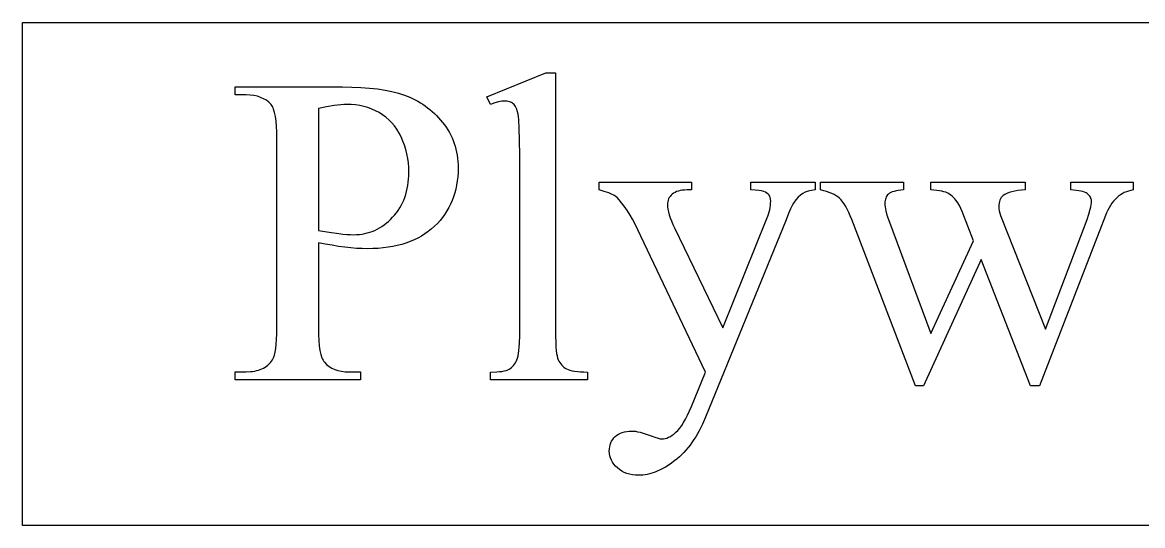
# Model space of a CAD drawing. Extents: x -4 to 204, y -54 to 64.
# Drawn here: x 74.602 to 77.94, y 50.296 to 51.796 of the extents above; entities that cross this region are included whole.
import ezdxf

# ---------------------------------------------------------------- set-up
doc = ezdxf.new("R2010")
doc.units = 0
doc.header["$MEASUREMENT"] = 0
doc.layers.add('LAYER_1', color=3, linetype='CONTINUOUS')

msp = doc.modelspace()

# ---------------------------------------------------------------- linework, layer by layer
at = {"layer": 'LAYER_1'}
for points in [[(74.60153, 50.29597), (74.60153, 51.79597), (79.78903, 51.79597), (80.53903, 50.29597)], [(76.19067, 51.64597), (76.19067, 50.86379), (76.19117, 50.83844), (76.1918, 50.82751), (76.19268, 50.81776), (76.19381, 50.80917), (76.19519, 50.80174), (76.19683, 50.79549), (76.19871, 50.7904), (76.20086, 50.78602), (76.20328, 50.78193), (76.20597, 50.7781), (76.20893, 50.77454), (76.21217, 50.77126), (76.21567, 50.76825), (76.21945, 50.7655), (76.2235, 50.76304), (76.22814, 50.76085), (76.23368, 50.75895), (76.24013, 50.75735), (76.24748, 50.75603), (76.25574, 50.75501), (76.2649, 50.75428), (76.27497, 50.75385), (76.28594, 50.7537), (76.28594, 50.73052), (75.99689, 50.73052), (75.99689, 50.7537), (76.01556, 50.75422), (76.02369, 50.75488), (76.03101, 50.75579), (76.03753, 50.75697), (76.04324, 50.75841), (76.04815, 50.76011), (76.05225, 50.76207), (76.05585, 50.76433), (76.05925, 50.76694), (76.06245, 50.76989), (76.06545, 50.77317), (76.06825, 50.77681), (76.07084, 50.78078), (76.07324, 50.78509), (76.07543, 50.78975), (76.07739, 50.79513), (76.07909, 50.80162), (76.08053, 50.80922), (76.08171, 50.81792), (76.08262, 50.82772), (76.08328, 50.83864), (76.0838, 50.86379), (76.0838, 51.39941), (76.08352, 51.44449), (76.08267, 51.47996), (76.08126, 51.50581), (76.08035, 51.51513), (76.07929, 51.52205), (76.0767, 51.53257), (76.07514, 51.53715), (76.07342, 51.54128), (76.07152, 51.54496), (76.06945, 51.54818), (76.06722, 51.55095), (76.06481, 51.55327), (76.06223, 51.55523), (76.05948, 51.55693), (76.05655, 51.55837), (76.05346, 51.55955), (76.04676, 51.56112), (76.03938, 51.56164), (76.03505, 51.56148), (76.03045, 51.561), (76.02039, 51.55907), (76.0092, 51.55585), (75.99689, 51.55134), (75.98594, 51.57387), (76.1617, 51.64597)], [(76.19067, 51.64597), (76.19067, 50.86379), (76.19117, 50.83844), (76.1918, 50.82751), (76.19268, 50.81776), (76.19381, 50.80917), (76.19519, 50.80174), (76.19683, 50.79549), (76.19871, 50.7904), (76.20086, 50.78602), (76.20328, 50.78193), (76.20597, 50.7781), (76.20893, 50.77454), (76.21217, 50.77126), (76.21567, 50.76825), (76.21945, 50.7655), (76.2235, 50.76304), (76.22814, 50.76085), (76.23368, 50.75895), (76.24013, 50.75735), (76.24748, 50.75603), (76.25574, 50.75501), (76.2649, 50.75428), (76.27497, 50.75385), (76.28594, 50.7537), (76.28594, 50.73052), (75.99689, 50.73052), (75.99689, 50.7537), (76.01556, 50.75422), (76.02369, 50.75488), (76.03101, 50.75579), (76.03753, 50.75697), (76.04324, 50.75841), (76.04815, 50.76011), (76.05225, 50.76207), (76.05585, 50.76433), (76.05925, 50.76694), (76.06245, 50.76989), (76.06545, 50.77317), (76.06825, 50.77681), (76.07084, 50.78078), (76.07324, 50.78509), (76.07543, 50.78975), (76.07739, 50.79513), (76.07909, 50.80162), (76.08053, 50.80922), (76.08171, 50.81792), (76.08262, 50.82772), (76.08328, 50.83864), (76.0838, 50.86379), (76.0838, 51.39941), (76.08352, 51.44449), (76.08267, 51.47996), (76.08126, 51.50581), (76.08035, 51.51513), (76.07929, 51.52205), (76.0767, 51.53257), (76.07514, 51.53715), (76.07342, 51.54128), (76.07152, 51.54496), (76.06945, 51.54818), (76.06722, 51.55095), (76.06481, 51.55327), (76.06223, 51.55523), (76.05948, 51.55693), (76.05655, 51.55837), (76.05346, 51.55955), (76.04676, 51.56112), (76.03938, 51.56164), (76.03505, 51.56148), (76.03045, 51.561), (76.02039, 51.55907), (76.0092, 51.55585), (75.99689, 51.55134), (75.98594, 51.57387), (76.1617, 51.64597)], [(75.4838, 51.13932), (75.4838, 50.88503), (75.48408, 50.86541), (75.48493, 50.84773), (75.48633, 50.83201), (75.4883, 50.81824), (75.49084, 50.80642), (75.49394, 50.79655), (75.4957, 50.79235), (75.4976, 50.78864), (75.49964, 50.78541), (75.50182, 50.78267), (75.50833, 50.77603), (75.51563, 50.77028), (75.5237, 50.76541), (75.53256, 50.76143), (75.54221, 50.75833), (75.55264, 50.75611), (75.56386, 50.75479), (75.57586, 50.75434), (75.60933, 50.75434), (75.60933, 50.73052), (75.2353, 50.73052), (75.2353, 50.75434), (75.26813, 50.75434), (75.28148, 50.75491), (75.28779, 50.75561), (75.29384, 50.7566), (75.29966, 50.75786), (75.30522, 50.75941), (75.31054, 50.76124), (75.31561, 50.76336), (75.32044, 50.76575), (75.32502, 50.76843), (75.32935, 50.77138), (75.33344, 50.77462), (75.33728, 50.77814), (75.34087, 50.78195), (75.34422, 50.78603), (75.34732, 50.7904), (75.35034, 50.79624), (75.35295, 50.80379), (75.35516, 50.81306), (75.35697, 50.82403), (75.35838, 50.83672), (75.35939, 50.85111), (75.35999, 50.86722), (75.36019, 50.88503), (75.36019, 51.44898), (75.35992, 51.4686), (75.35911, 51.48628), (75.35775, 51.502), (75.35585, 51.51577), (75.3534, 51.52759), (75.35042, 51.53746), (75.34872, 51.54166), (75.34689, 51.54537), (75.34492, 51.5486), (75.34281, 51.55134), (75.33615, 51.55798), (75.32873, 51.56373), (75.32054, 51.5686), (75.31159, 51.57258), (75.30187, 51.57568), (75.29139, 51.5779), (75.28014, 51.57922), (75.26813, 51.57967), (75.2353, 51.57967), (75.2353, 51.60349), (75.55526, 51.60349), (75.58378, 51.60311), (75.61074, 51.60198), (75.63616, 51.60009), (75.66003, 51.59745), (75.68235, 51.59406), (75.70313, 51.58991), (75.72235, 51.585), (75.74002, 51.57934), (75.74839, 51.5762), (75.75659, 51.57279), (75.76462, 51.56913), (75.77249, 51.5652), (75.78019, 51.56102), (75.78773, 51.55658), (75.7951, 51.55187), (75.80231, 51.54691), (75.80935, 51.54169), (75.81622, 51.53622), (75.82293, 51.53048), (75.82947, 51.52448), (75.83584, 51.51823), (75.84205, 51.51171), (75.85397, 51.49791), (75.85958, 51.49066), (75.86483, 51.48325), (75.86972, 51.47567), (75.87425, 51.46793), (75.87841, 51.46002), (75.88222, 51.45195), (75.88566, 51.44371), (75.88873, 51.4353), (75.89145, 51.42673), (75.8938, 51.41799), (75.8958, 51.40908), (75.89743, 51.40001), (75.89869, 51.39078), (75.8996, 51.38137), (75.90014, 51.3718), (75.90032, 51.36207), (75.90005, 51.34887), (75.89922, 51.33598), (75.89784, 51.3234), (75.89592, 51.31113), (75.89344, 51.29918), (75.89041, 51.28753), (75.88683, 51.2762), (75.8827, 51.26518), (75.87802, 51.25447), (75.87279, 51.24408), (75.867, 51.23399), (75.86067, 51.22422), (75.85379, 51.21476), (75.84635, 51.20561), (75.83836, 51.19677), (75.82983, 51.18825), (75.82079, 51.18014), (75.81129, 51.17256), (75.80135, 51.1655), (75.79094, 51.15896), (75.78008, 51.15294), (75.76877, 51.14745), (75.757, 51.14248), (75.74477, 51.13804), (75.73209, 51.13411), (75.71895, 51.13071), (75.70536, 51.12784), (75.69132, 51.12548), (75.67681, 51.12365), (75.66186, 51.12234), (75.64645, 51.12156), (75.63058, 51.1213), (75.61449, 51.12158), (75.59775, 51.12242), (75.58037, 51.12383), (75.56234, 51.1258), (75.54367, 51.12834), (75.52436, 51.13144), (75.5044, 51.1351)], [(75.4838, 51.13932), (75.4838, 50.88503), (75.48408, 50.86541), (75.48493, 50.84773), (75.48633, 50.83201), (75.4883, 50.81824), (75.49084, 50.80642), (75.49394, 50.79655), (75.4957, 50.79235), (75.4976, 50.78864), (75.49964, 50.78541), (75.50182, 50.78267), (75.50833, 50.77603), (75.51563, 50.77028), (75.5237, 50.76541), (75.53256, 50.76143), (75.54221, 50.75833), (75.55264, 50.75611), (75.56386, 50.75479), (75.57586, 50.75434), (75.60933, 50.75434), (75.60933, 50.73052), (75.2353, 50.73052), (75.2353, 50.75434), (75.26813, 50.75434), (75.28148, 50.75491), (75.28779, 50.75561), (75.29384, 50.7566), (75.29966, 50.75786), (75.30522, 50.75941), (75.31054, 50.76124), (75.31561, 50.76336), (75.32044, 50.76575), (75.32502, 50.76843), (75.32935, 50.77138), (75.33344, 50.77462), (75.33728, 50.77814), (75.34087, 50.78195), (75.34422, 50.78603), (75.34732, 50.7904), (75.35034, 50.79624), (75.35295, 50.80379), (75.35516, 50.81306), (75.35697, 50.82403), (75.35838, 50.83672), (75.35939, 50.85111), (75.35999, 50.86722), (75.36019, 50.88503), (75.36019, 51.44898), (75.35992, 51.4686), (75.35911, 51.48628), (75.35775, 51.502), (75.35585, 51.51577), (75.3534, 51.52759), (75.35042, 51.53746), (75.34872, 51.54166), (75.34689, 51.54537), (75.34492, 51.5486), (75.34281, 51.55134), (75.33615, 51.55798), (75.32873, 51.56373), (75.32054, 51.5686), (75.31159, 51.57258), (75.30187, 51.57568), (75.29139, 51.5779), (75.28014, 51.57922), (75.26813, 51.57967), (75.2353, 51.57967), (75.2353, 51.60349), (75.55526, 51.60349), (75.58378, 51.60311), (75.61074, 51.60198), (75.63616, 51.60009), (75.66003, 51.59745), (75.68235, 51.59406), (75.70313, 51.58991), (75.72235, 51.585), (75.74002, 51.57934), (75.74839, 51.5762), (75.75659, 51.57279), (75.76462, 51.56913), (75.77249, 51.5652), (75.78019, 51.56102), (75.78773, 51.55658), (75.7951, 51.55187), (75.80231, 51.54691), (75.80935, 51.54169), (75.81622, 51.53622), (75.82293, 51.53048), (75.82947, 51.52448), (75.83584, 51.51823), (75.84205, 51.51171), (75.85397, 51.49791), (75.85958, 51.49066), (75.86483, 51.48325), (75.86972, 51.47567), (75.87425, 51.46793), (75.87841, 51.46002), (75.88222, 51.45195), (75.88566, 51.44371), (75.88873, 51.4353), (75.89145, 51.42673), (75.8938, 51.41799), (75.8958, 51.40908), (75.89743, 51.40001), (75.89869, 51.39078), (75.8996, 51.38137), (75.90014, 51.3718), (75.90032, 51.36207), (75.90005, 51.34887), (75.89922, 51.33598), (75.89784, 51.3234), (75.89592, 51.31113), (75.89344, 51.29918), (75.89041, 51.28753), (75.88683, 51.2762), (75.8827, 51.26518), (75.87802, 51.25447), (75.87279, 51.24408), (75.867, 51.23399), (75.86067, 51.22422), (75.85379, 51.21476), (75.84635, 51.20561), (75.83836, 51.19677), (75.82983, 51.18825), (75.82079, 51.18014), (75.81129, 51.17256), (75.80135, 51.1655), (75.79094, 51.15896), (75.78008, 51.15294), (75.76877, 51.14745), (75.757, 51.14248), (75.74477, 51.13804), (75.73209, 51.13411), (75.71895, 51.13071), (75.70536, 51.12784), (75.69132, 51.12548), (75.67681, 51.12365), (75.66186, 51.12234), (75.64645, 51.12156), (75.63058, 51.1213), (75.61449, 51.12158), (75.59775, 51.12242), (75.58037, 51.12383), (75.56234, 51.1258), (75.54367, 51.12834), (75.52436, 51.13144), (75.5044, 51.1351)], [(75.4838, 51.17602), (75.51599, 51.17038), (75.54431, 51.16636), (75.55703, 51.16495), (75.56878, 51.16395), (75.57956, 51.16334), (75.58938, 51.16314), (75.59768, 51.16334), (75.60583, 51.16395), (75.61384, 51.16496), (75.62171, 51.16638), (75.62943, 51.1682), (75.63701, 51.17043), (75.64445, 51.17306), (75.65174, 51.1761), (75.65889, 51.17954), (75.6659, 51.18339), (75.67277, 51.18764), (75.67949, 51.19229), (75.68606, 51.19735), (75.6925, 51.20282), (75.69879, 51.20869), (75.70494, 51.21497), (75.71082, 51.22156), (75.71633, 51.2284), (75.72145, 51.23548), (75.7262, 51.24279), (75.73057, 51.25034), (75.73455, 51.25813), (75.73816, 51.26617), (75.74139, 51.27444), (75.74424, 51.28294), (75.74671, 51.29169), (75.74879, 51.30068), (75.7505, 51.3099), (75.75183, 51.31937), (75.75278, 51.32907), (75.75335, 51.33901), (75.75354, 51.34919), (75.75318, 51.36323), (75.75209, 51.37702), (75.75028, 51.39055), (75.74775, 51.40383), (75.74449, 51.41687), (75.7405, 51.42965), (75.7358, 51.44217), (75.73037, 51.45445), (75.72427, 51.46622), (75.71757, 51.47722), (75.71027, 51.48746), (75.70236, 51.49694), (75.69385, 51.50565), (75.68474, 51.5136), (75.67502, 51.52078), (75.6647, 51.5272), (75.6539, 51.53286), (75.64273, 51.53776), (75.6312, 51.54191), (75.61931, 51.5453), (75.60706, 51.54794), (75.59445, 51.54983), (75.58147, 51.55096), (75.56813, 51.55134), (75.55963, 51.55115), (75.55055, 51.55058), (75.54088, 51.54962), (75.53063, 51.54828), (75.50838, 51.54446), (75.4838, 51.53911)], [(75.4838, 51.17602), (75.51599, 51.17038), (75.54431, 51.16636), (75.55703, 51.16495), (75.56878, 51.16395), (75.57956, 51.16334), (75.58938, 51.16314), (75.59768, 51.16334), (75.60583, 51.16395), (75.61384, 51.16496), (75.62171, 51.16638), (75.62943, 51.1682), (75.63701, 51.17043), (75.64445, 51.17306), (75.65174, 51.1761), (75.65889, 51.17954), (75.6659, 51.18339), (75.67277, 51.18764), (75.67949, 51.19229), (75.68606, 51.19735), (75.6925, 51.20282), (75.69879, 51.20869), (75.70494, 51.21497), (75.71082, 51.22156), (75.71633, 51.2284), (75.72145, 51.23548), (75.7262, 51.24279), (75.73057, 51.25034), (75.73455, 51.25813), (75.73816, 51.26617), (75.74139, 51.27444), (75.74424, 51.28294), (75.74671, 51.29169), (75.74879, 51.30068), (75.7505, 51.3099), (75.75183, 51.31937), (75.75278, 51.32907), (75.75335, 51.33901), (75.75354, 51.34919), (75.75318, 51.36323), (75.75209, 51.37702), (75.75028, 51.39055), (75.74775, 51.40383), (75.74449, 51.41687), (75.7405, 51.42965), (75.7358, 51.44217), (75.73037, 51.45445), (75.72427, 51.46622), (75.71757, 51.47722), (75.71027, 51.48746), (75.70236, 51.49694), (75.69385, 51.50565), (75.68474, 51.5136), (75.67502, 51.52078), (75.6647, 51.5272), (75.6539, 51.53286), (75.64273, 51.53776), (75.6312, 51.54191), (75.61931, 51.5453), (75.60706, 51.54794), (75.59445, 51.54983), (75.58147, 51.55096), (75.56813, 51.55134), (75.55963, 51.55115), (75.55055, 51.55058), (75.54088, 51.54962), (75.53063, 51.54828), (75.50838, 51.54446), (75.4838, 51.53911)], [(76.32071, 51.32022), (76.5956, 51.32022), (76.5956, 51.2964), (76.58208, 51.2964), (76.57507, 51.29621), (76.5685, 51.29562), (76.56239, 51.29464), (76.55673, 51.29327), (76.55153, 51.2915), (76.54677, 51.28934), (76.54247, 51.28679), (76.53863, 51.28385), (76.53523, 51.28062), (76.53229, 51.27719), (76.5298, 51.27358), (76.52776, 51.26977), (76.52618, 51.26577), (76.52505, 51.26158), (76.52437, 51.2572), (76.52414, 51.25263), (76.52447, 51.24605), (76.52547, 51.23887), (76.52713, 51.23108), (76.52945, 51.22269), (76.53244, 51.2137), (76.53609, 51.2041), (76.54041, 51.1939), (76.54539, 51.1831), (76.68895, 50.88567), (76.82092, 51.21143), (76.82349, 51.21801), (76.82571, 51.22458), (76.82759, 51.23113), (76.82913, 51.23766), (76.83033, 51.24417), (76.83118, 51.25066), (76.8317, 51.25712), (76.83187, 51.26357), (76.83159, 51.269), (76.83074, 51.27371), (76.82933, 51.27769), (76.82736, 51.28095), (76.82442, 51.28431), (76.82076, 51.28731), (76.81638, 51.28995), (76.81127, 51.29222), (76.80475, 51.29405), (76.79614, 51.29536), (76.78543, 51.29614), (76.77264, 51.2964), (76.77264, 51.32022), (76.96449, 51.32022), (76.96449, 51.2964), (76.95326, 51.29479), (76.9434, 51.29254), (76.93491, 51.28964), (76.92779, 51.2861), (76.92119, 51.2814), (76.91427, 51.275), (76.90703, 51.26691), (76.89946, 51.25713), (76.89592, 51.25066), (76.89109, 51.24023), (76.88498, 51.22587), (76.87758, 51.20756), (76.63745, 50.61915), (76.62842, 50.5984), (76.61872, 50.57896), (76.61361, 50.56972), (76.60834, 50.56082), (76.6029, 50.55224), (76.59729, 50.54399), (76.59151, 50.53607), (76.58557, 50.52847), (76.57945, 50.5212), (76.57317, 50.51426), (76.56672, 50.50764), (76.5601, 50.50135), (76.55331, 50.49539), (76.54635, 50.48975), (76.53233, 50.47949), (76.51845, 50.4706), (76.50469, 50.46308), (76.49107, 50.45692), (76.4843, 50.45435), (76.47757, 50.45213), (76.47088, 50.45025), (76.46421, 50.44871), (76.45758, 50.44751), (76.45098, 50.44666), (76.44441, 50.44615), (76.43788, 50.44597), (76.42859, 50.44632), (76.41973, 50.44734), (76.41129, 50.44905), (76.40327, 50.45145), (76.39568, 50.45453), (76.38851, 50.45829), (76.38176, 50.46273), (76.37543, 50.46786), (76.3697, 50.47344), (76.36473, 50.47921), (76.36052, 50.48518), (76.35708, 50.49136), (76.35441, 50.49774), (76.35249, 50.50432), (76.35135, 50.5111), (76.35097, 50.51808), (76.35124, 50.52467), (76.35207, 50.53093), (76.35346, 50.53686), (76.35539, 50.54246), (76.35788, 50.54773), (76.36092, 50.55266), (76.36452, 50.55726), (76.36867, 50.56153), (76.3733, 50.56538), (76.37835, 50.56871), (76.3838, 50.57154), (76.38967, 50.57385), (76.39595, 50.57564), (76.40265, 50.57692), (76.40976, 50.57769), (76.41727, 50.57795), (76.42283, 50.57773), (76.42886, 50.57706), (76.43538, 50.57596), (76.44238, 50.57441), (76.45783, 50.56998), (76.47521, 50.56379), (76.48688, 50.55956), (76.49614, 50.55654), (76.50298, 50.55473), (76.5074, 50.55413), (76.51229, 50.55444), (76.51728, 50.55538), (76.52239, 50.55694), (76.5276, 50.55912), (76.53293, 50.56193), (76.53837, 50.56536), (76.54391, 50.56941), (76.54957, 50.57409), (76.55529, 50.57966), (76.56102, 50.5864), (76.56676, 50.59431), (76.57251, 50.60338), (76.57826, 50.61362), (76.58403, 50.62503), (76.58981, 50.6376), (76.5956, 50.65134), (76.63745, 50.7537), (76.42564, 51.19855), (76.42009, 51.20913), (76.41309, 51.22092), (76.40464, 51.23392), (76.39474, 51.24812), (76.38706, 51.25846), (76.3801, 51.26695), (76.37386, 51.27359), (76.36835, 51.27838), (76.36436, 51.28091), (76.35982, 51.28337), (76.34903, 51.28804), (76.336, 51.29238), (76.32071, 51.2964)], [(76.32071, 51.32022), (76.5956, 51.32022), (76.5956, 51.2964), (76.58208, 51.2964), (76.57507, 51.29621), (76.5685, 51.29562), (76.56239, 51.29464), (76.55673, 51.29327), (76.55153, 51.2915), (76.54677, 51.28934), (76.54247, 51.28679), (76.53863, 51.28385), (76.53523, 51.28062), (76.53229, 51.27719), (76.5298, 51.27358), (76.52776, 51.26977), (76.52618, 51.26577), (76.52505, 51.26158), (76.52437, 51.2572), (76.52414, 51.25263), (76.52447, 51.24605), (76.52547, 51.23887), (76.52713, 51.23108), (76.52945, 51.22269), (76.53244, 51.2137), (76.53609, 51.2041), (76.54041, 51.1939), (76.54539, 51.1831), (76.68895, 50.88567), (76.82092, 51.21143), (76.82349, 51.21801), (76.82571, 51.22458), (76.82759, 51.23113), (76.82913, 51.23766), (76.83033, 51.24417), (76.83118, 51.25066), (76.8317, 51.25712), (76.83187, 51.26357), (76.83159, 51.269), (76.83074, 51.27371), (76.82933, 51.27769), (76.82736, 51.28095), (76.82442, 51.28431), (76.82076, 51.28731), (76.81638, 51.28995), (76.81127, 51.29222), (76.80475, 51.29405), (76.79614, 51.29536), (76.78543, 51.29614), (76.77264, 51.2964), (76.77264, 51.32022), (76.96449, 51.32022), (76.96449, 51.2964), (76.95326, 51.29479), (76.9434, 51.29254), (76.93491, 51.28964), (76.92779, 51.2861), (76.92119, 51.2814), (76.91427, 51.275), (76.90703, 51.26691), (76.89946, 51.25713), (76.89592, 51.25066), (76.89109, 51.24023), (76.88498, 51.22587), (76.87758, 51.20756), (76.63745, 50.61915), (76.62842, 50.5984), (76.61872, 50.57896), (76.61361, 50.56972), (76.60834, 50.56082), (76.6029, 50.55224), (76.59729, 50.54399), (76.59151, 50.53607), (76.58557, 50.52847), (76.57945, 50.5212), (76.57317, 50.51426), (76.56672, 50.50764), (76.5601, 50.50135), (76.55331, 50.49539), (76.54635, 50.48975), (76.53233, 50.47949), (76.51845, 50.4706), (76.50469, 50.46308), (76.49107, 50.45692), (76.4843, 50.45435), (76.47757, 50.45213), (76.47088, 50.45025), (76.46421, 50.44871), (76.45758, 50.44751), (76.45098, 50.44666), (76.44441, 50.44615), (76.43788, 50.44597), (76.42859, 50.44632), (76.41973, 50.44734), (76.41129, 50.44905), (76.40327, 50.45145), (76.39568, 50.45453), (76.38851, 50.45829), (76.38176, 50.46273), (76.37543, 50.46786), (76.3697, 50.47344), (76.36473, 50.47921), (76.36052, 50.48518), (76.35708, 50.49136), (76.35441, 50.49774), (76.35249, 50.50432), (76.35135, 50.5111), (76.35097, 50.51808), (76.35124, 50.52467), (76.35207, 50.53093), (76.35346, 50.53686), (76.35539, 50.54246), (76.35788, 50.54773), (76.36092, 50.55266), (76.36452, 50.55726), (76.36867, 50.56153), (76.3733, 50.56538), (76.37835, 50.56871), (76.3838, 50.57154), (76.38967, 50.57385), (76.39595, 50.57564), (76.40265, 50.57692), (76.40976, 50.57769), (76.41727, 50.57795), (76.42283, 50.57773), (76.42886, 50.57706), (76.43538, 50.57596), (76.44238, 50.57441), (76.45783, 50.56998), (76.47521, 50.56379), (76.48688, 50.55956), (76.49614, 50.55654), (76.50298, 50.55473), (76.5074, 50.55413), (76.51229, 50.55444), (76.51728, 50.55538), (76.52239, 50.55694), (76.5276, 50.55912), (76.53293, 50.56193), (76.53837, 50.56536), (76.54391, 50.56941), (76.54957, 50.57409), (76.55529, 50.57966), (76.56102, 50.5864), (76.56676, 50.59431), (76.57251, 50.60338), (76.57826, 50.61362), (76.58403, 50.62503), (76.58981, 50.6376), (76.5956, 50.65134), (76.63745, 50.7537), (76.42564, 51.19855), (76.42009, 51.20913), (76.41309, 51.22092), (76.40464, 51.23392), (76.39474, 51.24812), (76.38706, 51.25846), (76.3801, 51.26695), (76.37386, 51.27359), (76.36835, 51.27838), (76.36436, 51.28091), (76.35982, 51.28337), (76.34903, 51.28804), (76.336, 51.29238), (76.32071, 51.2964)], [(76.98058, 51.32022), (77.22779, 51.32022), (77.22779, 51.2964), (77.21963, 51.29565), (77.2122, 51.29467), (77.2055, 51.29348), (77.19954, 51.29206), (77.19432, 51.29042), (77.18983, 51.28856), (77.18607, 51.28648), (77.18305, 51.28417), (77.18056, 51.28163), (77.1784, 51.27882), (77.17657, 51.27575), (77.17508, 51.27242), (77.17392, 51.26883), (77.17309, 51.26498), (77.17259, 51.26087), (77.17243, 51.25649), (77.1726, 51.25137), (77.17311, 51.24599), (77.17516, 51.23444), (77.17858, 51.22185), (77.18337, 51.20821), (77.30955, 50.86894), (77.43637, 51.14512), (77.4029, 51.23203), (77.39888, 51.24131), (77.39457, 51.24985), (77.38995, 51.25765), (77.38503, 51.2647), (77.37981, 51.27101), (77.37429, 51.27657), (77.36847, 51.28139), (77.36234, 51.28546), (77.35842, 51.2876), (77.35373, 51.28952), (77.34828, 51.29122), (77.34206, 51.2927), (77.33508, 51.29396), (77.32733, 51.295), (77.30955, 51.2964), (77.30955, 51.32022), (77.59024, 51.32022), (77.59024, 51.2964), (77.57907, 51.29572), (77.56875, 51.29463), (77.55927, 51.29314), (77.55064, 51.29125), (77.54286, 51.28896), (77.53592, 51.28626), (77.52982, 51.28317), (77.52457, 51.27967), (77.52155, 51.2769), (77.51894, 51.27375), (77.51673, 51.27022), (77.51491, 51.26631), (77.51351, 51.26201), (77.5125, 51.25733), (77.5119, 51.25228), (77.5117, 51.24683), (77.51202, 51.24036), (77.51298, 51.2338), (77.51459, 51.22716), (77.51685, 51.22044), (77.65075, 50.88181), (77.775, 51.20821), (77.78063, 51.2247), (77.78466, 51.23943), (77.78607, 51.24613), (77.78707, 51.25239), (77.78767, 51.2582), (77.78788, 51.26357), (77.78768, 51.26659), (77.78709, 51.26953), (77.78611, 51.27238), (77.78474, 51.27516), (77.78297, 51.27786), (77.78081, 51.28047), (77.77826, 51.28301), (77.77532, 51.28546), (77.77181, 51.28774), (77.76754, 51.28977), (77.76251, 51.29153), (77.75673, 51.29302), (77.7502, 51.29426), (77.74291, 51.29524), (77.73487, 51.29595), (77.72607, 51.2964), (77.72607, 51.32022), (77.91212, 51.32022), (77.91212, 51.2964), (77.90524, 51.29513), (77.89859, 51.29339), (77.89216, 51.29118), (77.88597, 51.28852), (77.88001, 51.28539), (77.87428, 51.2818), (77.86879, 51.27774), (77.86352, 51.27323), (77.85848, 51.26825), (77.85368, 51.26281), (77.84911, 51.2569), (77.84477, 51.25054), (77.84066, 51.2437), (77.83678, 51.23641), (77.83314, 51.22866), (77.82972, 51.22044), (77.63273, 50.7125), (77.60633, 50.7125), (77.45891, 51.08911), (77.28702, 50.7125), (77.2632, 50.7125), (77.07393, 51.20821), (77.06927, 51.21948), (77.06463, 51.22979), (77.06002, 51.23915), (77.05542, 51.24756), (77.05084, 51.25501), (77.04629, 51.2615), (77.04175, 51.26704), (77.03723, 51.27162), (77.0324, 51.2756), (77.02693, 51.27932), (77.02082, 51.2828), (77.01406, 51.28602), (77.00665, 51.289), (76.99861, 51.29172), (76.98991, 51.29419), (76.98058, 51.2964)], [(76.98058, 51.32022), (77.22779, 51.32022), (77.22779, 51.2964), (77.21963, 51.29565), (77.2122, 51.29467), (77.2055, 51.29348), (77.19954, 51.29206), (77.19432, 51.29042), (77.18983, 51.28856), (77.18607, 51.28648), (77.18305, 51.28417), (77.18056, 51.28163), (77.1784, 51.27882), (77.17657, 51.27575), (77.17508, 51.27242), (77.17392, 51.26883), (77.17309, 51.26498), (77.17259, 51.26087), (77.17243, 51.25649), (77.1726, 51.25137), (77.17311, 51.24599), (77.17516, 51.23444), (77.17858, 51.22185), (77.18337, 51.20821), (77.30955, 50.86894), (77.43637, 51.14512), (77.4029, 51.23203), (77.39888, 51.24131), (77.39457, 51.24985), (77.38995, 51.25765), (77.38503, 51.2647), (77.37981, 51.27101), (77.37429, 51.27657), (77.36847, 51.28139), (77.36234, 51.28546), (77.35842, 51.2876), (77.35373, 51.28952), (77.34828, 51.29122), (77.34206, 51.2927), (77.33508, 51.29396), (77.32733, 51.295), (77.30955, 51.2964), (77.30955, 51.32022), (77.59024, 51.32022), (77.59024, 51.2964), (77.57907, 51.29572), (77.56875, 51.29463), (77.55927, 51.29314), (77.55064, 51.29125), (77.54286, 51.28896), (77.53592, 51.28626), (77.52982, 51.28317), (77.52457, 51.27967), (77.52155, 51.2769), (77.51894, 51.27375), (77.51673, 51.27022), (77.51491, 51.26631), (77.51351, 51.26201), (77.5125, 51.25733), (77.5119, 51.25228), (77.5117, 51.24683), (77.51202, 51.24036), (77.51298, 51.2338), (77.51459, 51.22716), (77.51685, 51.22044), (77.65075, 50.88181), (77.775, 51.20821), (77.78063, 51.2247), (77.78466, 51.23943), (77.78607, 51.24613), (77.78707, 51.25239), (77.78767, 51.2582), (77.78788, 51.26357), (77.78768, 51.26659), (77.78709, 51.26953), (77.78611, 51.27238), (77.78474, 51.27516), (77.78297, 51.27786), (77.78081, 51.28047), (77.77826, 51.28301), (77.77532, 51.28546), (77.77181, 51.28774), (77.76754, 51.28977), (77.76251, 51.29153), (77.75673, 51.29302), (77.7502, 51.29426), (77.74291, 51.29524), (77.73487, 51.29595), (77.72607, 51.2964), (77.72607, 51.32022), (77.91212, 51.32022), (77.91212, 51.2964), (77.90524, 51.29513), (77.89859, 51.29339), (77.89216, 51.29118), (77.88597, 51.28852), (77.88001, 51.28539), (77.87428, 51.2818), (77.86879, 51.27774), (77.86352, 51.27323), (77.85848, 51.26825), (77.85368, 51.26281), (77.84911, 51.2569), (77.84477, 51.25054), (77.84066, 51.2437), (77.83678, 51.23641), (77.83314, 51.22866), (77.82972, 51.22044), (77.63273, 50.7125), (77.60633, 50.7125), (77.45891, 51.08911), (77.28702, 50.7125), (77.2632, 50.7125), (77.07393, 51.20821), (77.06927, 51.21948), (77.06463, 51.22979), (77.06002, 51.23915), (77.05542, 51.24756), (77.05084, 51.25501), (77.04629, 51.2615), (77.04175, 51.26704), (77.03723, 51.27162), (77.0324, 51.2756), (77.02693, 51.27932), (77.02082, 51.2828), (77.01406, 51.28602), (77.00665, 51.289), (76.99861, 51.29172), (76.98991, 51.29419), (76.98058, 51.2964)]]:
    msp.add_lwpolyline(points, close=True, dxfattribs=at)

doc.saveas('drawing.dxf')
